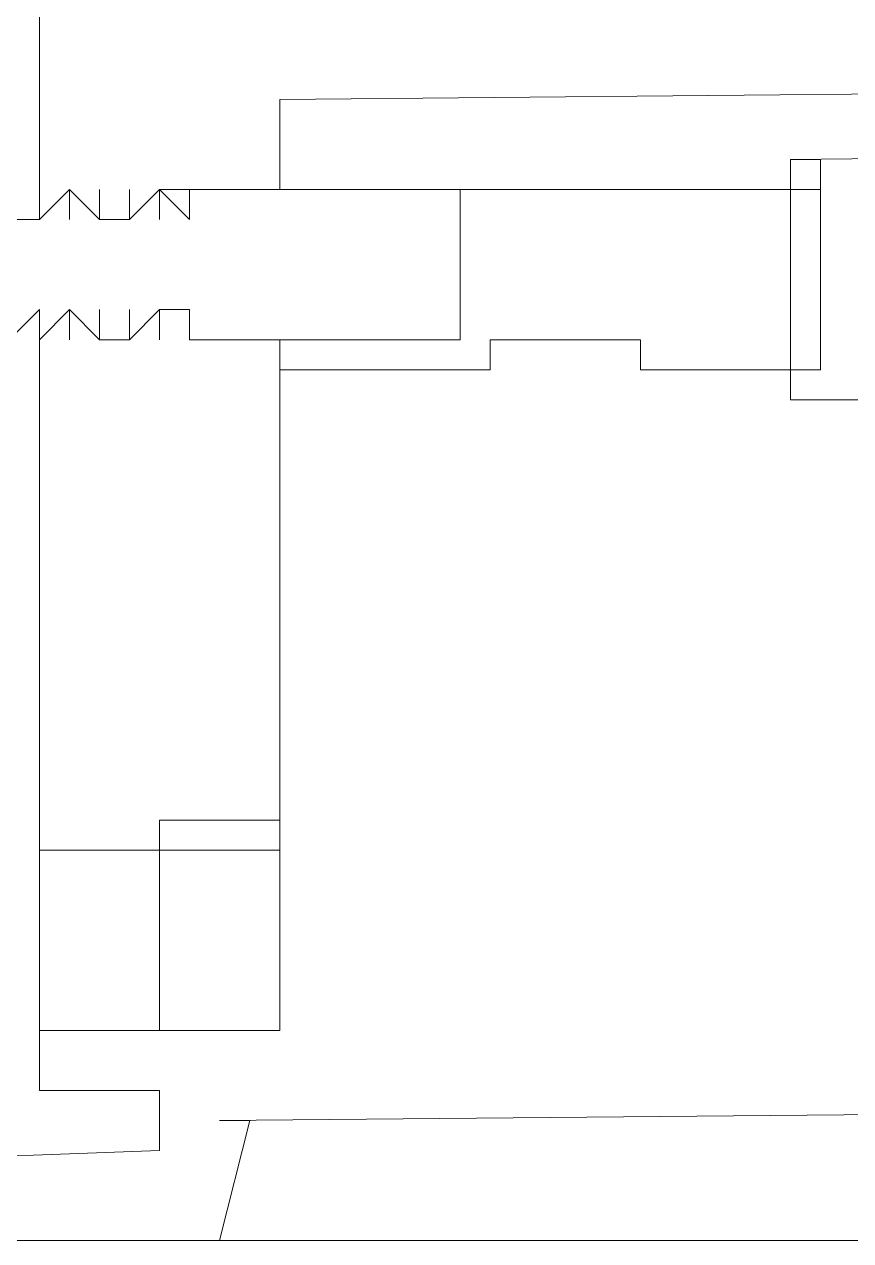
# Model space of a CAD drawing. Header units: millimetres. Extents: x 42 to 552, y 43 to 535.
# Drawn here: x 480.4044 to 480.4396, y 495.7483 to 495.8001 of the extents above; entities that cross this region are included whole.
import ezdxf

# ---------------------------------------------------------------- set-up
doc = ezdxf.new("R2010")
doc.units = ezdxf.units.MM
doc.header["$LTSCALE"] = 0.75
doc.header["$MEASUREMENT"] = 0
doc.layers.add('PDF_0', color=7, linetype='Continuous')

msp = doc.modelspace()

# ---------------------------------------------------------------- linework, layer by layer
at = {"layer": 'PDF_0', "lineweight": 18}
for points in [[(480.410154, 495.882669), (480.405036, 495.885229), (480.405036, 495.791811)], [(480.55348, 495.7547), (480.412714, 495.75342), (480.413994, 495.75342), (480.412714, 495.748302), (480.375603, 495.748302), (480.375603, 495.750861), (480.410154, 495.752141), (480.410154, 495.7547), (480.405036, 495.7547), (480.405036, 495.757259), (480.415273, 495.757259), (480.415273, 495.786692), (480.422951, 495.786692), (480.422951, 495.793091), (480.415273, 495.793091), (480.415273, 495.79693), (480.5522, 495.79821)], [(480.55476, 495.79565), (480.437028, 495.794371), (480.437028, 495.784133), (480.55476, 495.784133)], [(480.437028, 495.794371), (480.438308, 495.794371), (480.438308, 495.793091)], [(480.403756, 495.791811), (480.405036, 495.791811), (480.405036, 495.793091), (480.405036, 495.791811), (480.406315, 495.793091), (480.406315, 495.791811), (480.406315, 495.793091), (480.407595, 495.791811), (480.407595, 495.793091), (480.407595, 495.791811), (480.408875, 495.791811), (480.408875, 495.793091), (480.408875, 495.791811), (480.410154, 495.793091), (480.410154, 495.791811), (480.410154, 495.793091), (480.411434, 495.791811), (480.411434, 495.793091), (480.415273, 495.793091), (480.424231, 495.793091), (480.43063, 495.793091), (480.438308, 495.793091), (480.438308, 495.785413), (480.43063, 495.785413), (480.43063, 495.786692), (480.424231, 495.786692), (480.424231, 495.785413), (480.415273, 495.785413), (480.415273, 495.786692), (480.411434, 495.786692), (480.411434, 495.787972), (480.410154, 495.787972), (480.410154, 495.786692), (480.410154, 495.787972), (480.408875, 495.786692), (480.408875, 495.787972), (480.408875, 495.786692), (480.407595, 495.786692), (480.407595, 495.787972), (480.407595, 495.786692), (480.406315, 495.787972), (480.406315, 495.786692), (480.406315, 495.787972), (480.405036, 495.786692), (480.405036, 495.787972), (480.403756, 495.786692)], [(480.405036, 495.793091), (480.405036, 495.793091)], [(480.406315, 495.793091), (480.406315, 495.793091)], [(480.406315, 495.793091), (480.406315, 495.793091)], [(480.407595, 495.793091), (480.407595, 495.793091)], [(480.408875, 495.793091), (480.408875, 495.793091)], [(480.411434, 495.793091), (480.410154, 495.793091)], [(480.410154, 495.793091), (480.410154, 495.793091)], [(480.415273, 495.793091), (480.415273, 495.793091)], [(480.424231, 495.793091), (480.424231, 495.793091)], [(480.43063, 495.793091), (480.43063, 495.793091)], [(480.405036, 495.791811), (480.405036, 495.791811)], [(480.406315, 495.791811), (480.406315, 495.791811)], [(480.407595, 495.791811), (480.407595, 495.791811)], [(480.407595, 495.791811), (480.407595, 495.791811)], [(480.408875, 495.791811), (480.408875, 495.791811)], [(480.410154, 495.791811), (480.410154, 495.791811)], [(480.411434, 495.791811), (480.411434, 495.791811)], [(480.405036, 495.787972), (480.405036, 495.787972)], [(480.406315, 495.787972), (480.406315, 495.787972)], [(480.406315, 495.787972), (480.406315, 495.787972)], [(480.407595, 495.787972), (480.407595, 495.787972)], [(480.408875, 495.787972), (480.408875, 495.787972)], [(480.410154, 495.787972), (480.410154, 495.787972)], [(480.411434, 495.787972), (480.410154, 495.787972)], [(480.405036, 495.786692), (480.405036, 495.786692)], [(480.405036, 495.786692), (480.405036, 495.764938)], [(480.406315, 495.786692), (480.406315, 495.786692)], [(480.407595, 495.786692), (480.407595, 495.786692)], [(480.407595, 495.786692), (480.407595, 495.786692)], [(480.408875, 495.786692), (480.408875, 495.786692)], [(480.410154, 495.786692), (480.410154, 495.786692)], [(480.411434, 495.786692), (480.411434, 495.786692)], [(480.410154, 495.764938), (480.410154, 495.766217)], [(480.410154, 495.757259), (480.410154, 495.764938), (480.405036, 495.764938), (480.405036, 495.757259)], [(480.410154, 495.757259), (480.410154, 495.757259)], [(480.55476, 495.748302), (480.412714, 495.748302)]]:
    msp.add_lwpolyline(points, dxfattribs=at)
at = {"layer": 'PDF_0', "color": 8, "lineweight": 18, "true_color": 0x808080}
for points in [[(480.410154, 495.766217), (480.415273, 495.766217)], [(480.415273, 495.764938), (480.410154, 495.764938)], [(480.410154, 495.757259), (480.413994, 495.757259), (480.415273, 495.757259)]]:
    msp.add_lwpolyline(points, dxfattribs=at)

doc.saveas('drawing.dxf')
